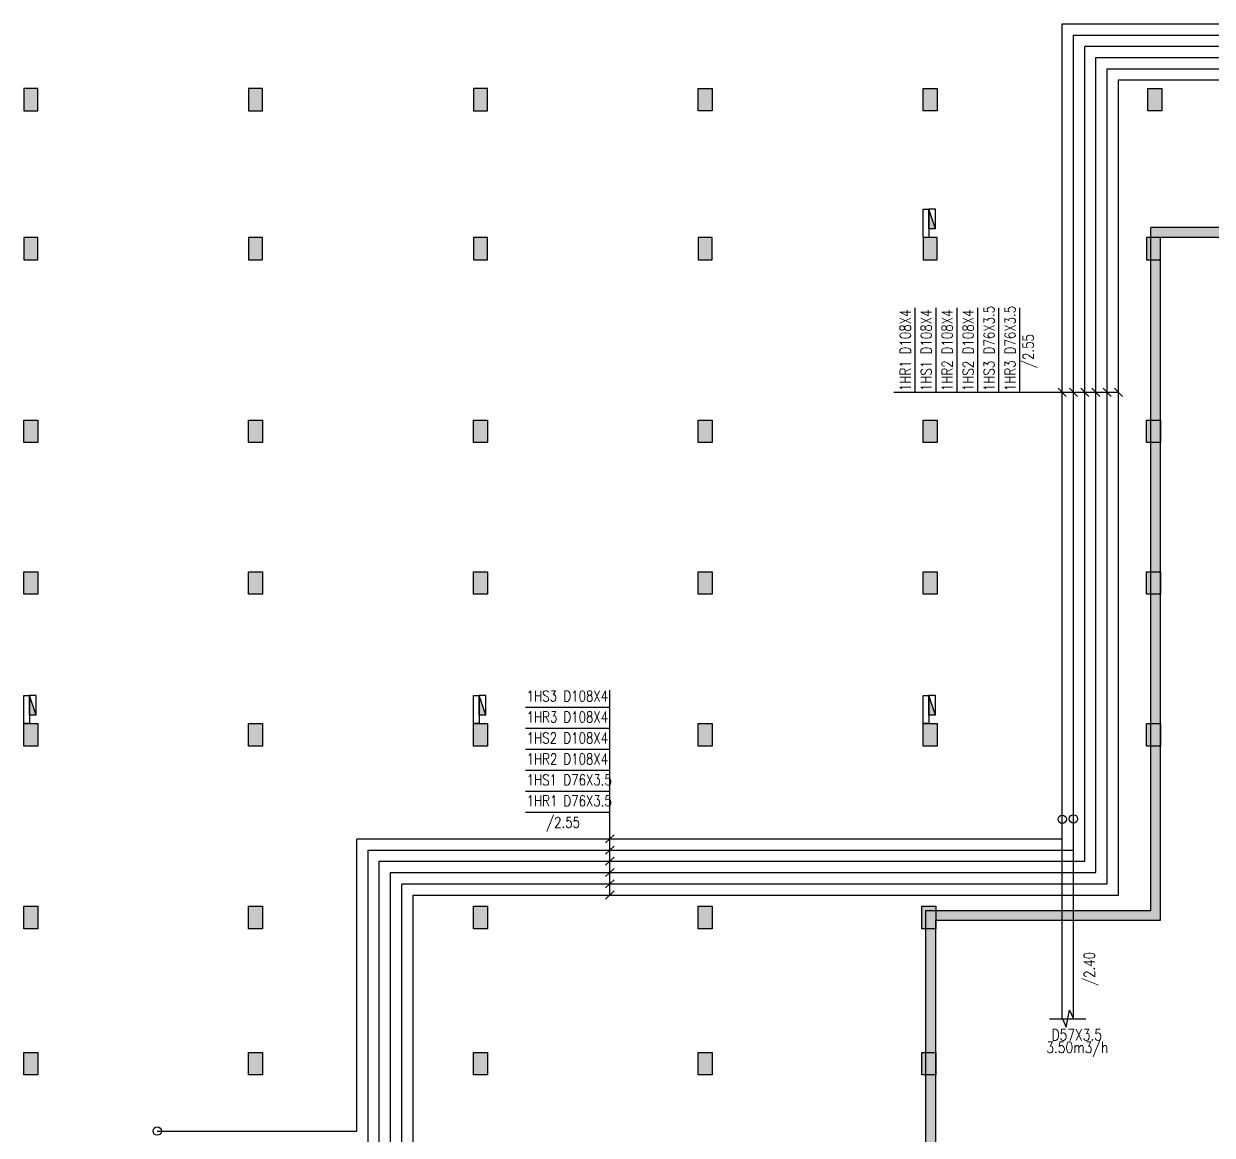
# Model space of a CAD drawing. Extents: x -1348811 to 123514, y -640545 to 749356.
# Drawn here: x -50891 to -8603, y 157279 to 196827 of the extents above; entities that cross this region are included whole.
import ezdxf

# ---------------------------------------------------------------- set-up
doc = ezdxf.new("R2010")
doc.units = 0
doc.header["$LTSCALE"] = 10
doc.header["$MEASUREMENT"] = 0
doc.linetypes.add('DASH', pattern=[0.35, 0.25, -0.1])
for name, color, linetype in [('ac-heat-gs', 9, 'CONTINUOUS'), ('AC-PIPE-DIM1', 20, 'CONTINUOUS'), ('COLU', 1, 'CONTINUOUS'), ('COLU_HATCH', 252, 'CONTINUOUS'), ('jlq', 1, 'CONTINUOUS'), ('JPS-WALL', 7, 'CONTINUOUS'), ('JPS-XHS', 7, 'CONTINUOUS'), ('PUB_HATCH', 9, 'CONTINUOUS')]:
    doc.layers.add(name, color=color, linetype=linetype)
doc.styles.add('AC-TXT', font='tj-romans1.shx', dxfattribs={"width": 0.8})

# ---------------------------------------------------------------- blocks, each defined once
blk = doc.blocks.new('zw')
at = {"layer": 'COLU_HATCH'}
for points in [[(23950, -154933), (24450, -154933), (24450, -154133), (23950, -154133)], [(31950, -154933), (32450, -154933), (32450, -154133), (31950, -154133)], [(39950, -154933), (40450, -154933), (40450, -154133), (39950, -154133)], [(47950, -154133), (48450, -154133), (48450, -154933), (47950, -154933)], [(55950, -154133), (56450, -154133), (56450, -154933), (55950, -154933)], [(63950, -154133), (64450, -154133), (64450, -154933), (63950, -154933)], [(23950, -160233), (24450, -160233), (24450, -159433), (23950, -159433)], [(31950, -160233), (32450, -160233), (32450, -159433), (31950, -159433)], [(39950, -160233), (40450, -160233), (40450, -159433), (39950, -159433)], [(47950, -160233), (48450, -160233), (48450, -159433), (47950, -159433)], [(55950, -160233), (56450, -160233), (56450, -159433), (55950, -159433)], [(63900, -160233), (64400, -160233), (64400, -159433), (63900, -159433)], [(23950, -165933), (24450, -165933), (24450, -166733), (23950, -166733)], [(31950, -165933), (32450, -165933), (32450, -166733), (31950, -166733)], [(39950, -165933), (40450, -165933), (40450, -166733), (39950, -166733)], [(47950, -165933), (48450, -165933), (48450, -166733), (47950, -166733)], [(55950, -165933), (56450, -165933), (56450, -166733), (55950, -166733)], [(63900, -165933), (64400, -165933), (64400, -166733), (63900, -166733)], [(23950, -171333), (24450, -171333), (24450, -172133), (23950, -172133)], [(31950, -171333), (32450, -171333), (32450, -172133), (31950, -172133)], [(39950, -171333), (40450, -171333), (40450, -172133), (39950, -172133)], [(47950, -171333), (48450, -171333), (48450, -172133), (47950, -172133)], [(55950, -171333), (56450, -171333), (56450, -172133), (55950, -172133)], [(63900, -171333), (64400, -171333), (64400, -172133), (63900, -172133)], [(23950, -176733), (24450, -176733), (24450, -177533), (23950, -177533)], [(31950, -176733), (32450, -176733), (32450, -177533), (31950, -177533)], [(39950, -176733), (40450, -176733), (40450, -177533), (39950, -177533)], [(47950, -176733), (48450, -176733), (48450, -177533), (47950, -177533)], [(55950, -176733), (56450, -176733), (56450, -177533), (55950, -177533)], [(63900, -176733), (64400, -176733), (64400, -177533), (63900, -177533)], [(23950, -183233), (24450, -183233), (24450, -184033), (23950, -184033)], [(31950, -183233), (32450, -183233), (32450, -184033), (31950, -184033)], [(39950, -183233), (40450, -183233), (40450, -184033), (39950, -184033)], [(47950, -183233), (48450, -183233), (48450, -184033), (47950, -184033)], [(55900, -183233), (56400, -183233), (56400, -184033), (55900, -184033)], [(23950, -188433), (24450, -188433), (24450, -189233), (23950, -189233)], [(31950, -188433), (32450, -188433), (32450, -189233), (31950, -189233)], [(39950, -188433), (40450, -188433), (40450, -189233), (39950, -189233)], [(47950, -188433), (48450, -188433), (48450, -189233), (47950, -189233)], [(55900, -188433), (56400, -188433), (56400, -189233), (55900, -189233)]]:
    blk.add_hatch(color=256, dxfattribs=at).paths.add_polyline_path(points)
at = {"layer": 'COLU'}
for points in [[(23950, -154933), (24450, -154933), (24450, -154133), (23950, -154133)], [(31950, -154933), (32450, -154933), (32450, -154133), (31950, -154133)], [(39950, -154933), (40450, -154933), (40450, -154133), (39950, -154133)], [(47950, -154133), (48450, -154133), (48450, -154933), (47950, -154933)], [(55950, -154133), (56450, -154133), (56450, -154933), (55950, -154933)], [(63950, -154133), (64450, -154133), (64450, -154933), (63950, -154933)], [(23950, -160233), (24450, -160233), (24450, -159433), (23950, -159433)], [(31950, -160233), (32450, -160233), (32450, -159433), (31950, -159433)], [(39950, -160233), (40450, -160233), (40450, -159433), (39950, -159433)], [(47950, -160233), (48450, -160233), (48450, -159433), (47950, -159433)], [(55950, -160233), (56450, -160233), (56450, -159433), (55950, -159433)], [(63900, -160233), (64400, -160233), (64400, -159433), (63900, -159433)], [(23950, -165933), (24450, -165933), (24450, -166733), (23950, -166733)], [(31950, -165933), (32450, -165933), (32450, -166733), (31950, -166733)], [(39950, -165933), (40450, -165933), (40450, -166733), (39950, -166733)], [(47950, -165933), (48450, -165933), (48450, -166733), (47950, -166733)], [(55950, -165933), (56450, -165933), (56450, -166733), (55950, -166733)], [(63900, -165933), (64400, -165933), (64400, -166733), (63900, -166733)], [(23950, -171333), (24450, -171333), (24450, -172133), (23950, -172133)], [(31950, -171333), (32450, -171333), (32450, -172133), (31950, -172133)], [(39950, -171333), (40450, -171333), (40450, -172133), (39950, -172133)], [(47950, -171333), (48450, -171333), (48450, -172133), (47950, -172133)], [(55950, -171333), (56450, -171333), (56450, -172133), (55950, -172133)], [(63900, -171333), (64400, -171333), (64400, -172133), (63900, -172133)], [(23950, -176733), (24450, -176733), (24450, -177533), (23950, -177533)], [(31950, -176733), (32450, -176733), (32450, -177533), (31950, -177533)], [(39950, -176733), (40450, -176733), (40450, -177533), (39950, -177533)], [(47950, -176733), (48450, -176733), (48450, -177533), (47950, -177533)], [(55950, -176733), (56450, -176733), (56450, -177533), (55950, -177533)], [(63900, -176733), (64400, -176733), (64400, -177533), (63900, -177533)], [(23950, -183233), (24450, -183233), (24450, -184033), (23950, -184033)], [(31950, -183233), (32450, -183233), (32450, -184033), (31950, -184033)], [(39950, -183233), (40450, -183233), (40450, -184033), (39950, -184033)], [(47950, -183233), (48450, -183233), (48450, -184033), (47950, -184033)], [(55900, -183233), (56400, -183233), (56400, -184033), (55900, -184033)], [(23950, -188433), (24450, -188433), (24450, -189233), (23950, -189233)], [(31950, -188433), (32450, -188433), (32450, -189233), (31950, -189233)], [(39950, -188433), (40450, -188433), (40450, -189233), (39950, -189233)], [(47950, -188433), (48450, -188433), (48450, -189233), (47950, -189233)], [(55900, -188433), (56400, -188433), (56400, -189233), (55900, -189233)]]:
    blk.add_lwpolyline(points, close=True, dxfattribs=at)
blk = doc.blocks.new('jlqq')
at = {"layer": 'PUB_HATCH'}
blk.add_hatch(color=256, dxfattribs=at).paths.add_polyline_path([(65555, -166648), (92005, -166648), (92213, -166298), (65205, -166298), (65205, -190598), (57205, -190598), (57205, -203068), (57555, -203068), (57555, -190948), (65555, -190948)])
at = {"layer": 'jlq'}
for p, q in [((65205, -190598), (65205, -166298)), ((92213, -166298), (65205, -166298)), ((65555, -190948), (65555, -166648)), ((92005, -166648), (65555, -166648)), ((57205, -203068), (57205, -190598)), ((57205, -190598), (65205, -190598)), ((57555, -203068), (57555, -190948)), ((57555, -190948), (65555, -190948))]:
    blk.add_line(p, q, dxfattribs=at)
blk = doc.blocks.new('DXHS')
at = {"layer": 'JPS-XHS'}
blk.add_hatch(color=256, dxfattribs=at).paths.add_polyline_path([(-350, 240), (-350, 0), (350, 0)])
at = {"layer": 'JPS-XHS', "linetype": 'Continuous'}
for p, q in [((-350, 240), (-350, 0)), ((-350, 240), (350, 240)), ((-350, 0), (350, 0)), ((350, 240), (350, 0))]:
    blk.add_line(p, q, dxfattribs=at)
at = {"layer": 'JPS-XHS'}
blk.add_line((-350, 240), (350, 0), dxfattribs=at)
blk = doc.blocks.new('xxhhsss')
at = {"layer": 'JPS-WALL'}
for points in [[(35020, -169436), (35020, -170436), (34820, -170436), (34820, -169436)], [(3020, -186736), (3020, -187736), (2820, -187736), (2820, -186736)], [(19020, -186736), (19020, -187736), (18820, -187736), (18820, -186736)], [(35020, -186736), (35020, -187736), (34820, -187736), (34820, -186736)]]:
    blk.add_lwpolyline(points, close=True, dxfattribs=at)
at = {"layer": 'JPS-XHS', "xscale": -1, "rotation": 270}
for p in [(35020, -169786), (3020, -187086), (19020, -187086), (35020, -187086)]:
    blk.add_blockref('DXHS', p, dxfattribs=at)
blk = doc.blocks.new('he1')
at = {"layer": 'ac-heat-gs', "linetype": 'DASH', "ltscale": 5}
for p, q in [((60700, 8200), (60700, 37200)), ((60700, 37200), (69000, 37200)), ((61500, 7400), (61500, 36400)), ((61500, 36400), (69800, 36400)), ((62300, 35600), (70600, 35600)), ((62300, 6600), (62300, 35600)), ((35600, 8200), (60700, 8200)), ((35600, -2200), (35600, 8200)), ((60700, 1790), (60700, 8200)), ((36400, 7400), (61500, 7400)), ((36400, -3000), (36400, 7400)), ((37200, 6600), (62300, 6600)), ((37200, -3800), (37200, 6600)), ((28500, -2200), (35600, -2200))]:
    blk.add_line(p, q, dxfattribs=at)
at = {"layer": 'ac-heat-gs', "linetype": 'ByBlock'}
for p, q in [((61100, 7800), (61100, 36800)), ((61100, 36800), (69400, 36800)), ((61900, 7000), (61900, 36000)), ((61900, 36000), (70200, 36000)), ((62700, 35200), (71000, 35200)), ((62700, 6200), (62700, 35200)), ((36000, 7800), (61100, 7800)), ((36000, -2600), (36000, 7800)), ((61100, 1790), (61100, 7800)), ((36800, 7000), (61900, 7000)), ((36800, -3400), (36800, 7000)), ((37600, 6200), (62700, 6200)), ((37600, -4200), (37600, 6200))]:
    blk.add_line(p, q, dxfattribs=at)
at = {"layer": 'ac-heat-gs'}
for centre in [(60700, 8894), (61100, 8907), (28500, -2200)]:
    blk.add_circle(centre, 148, dxfattribs=at)
at = {"layer": 'AC-PIPE-DIM1'}
for p, q in [((55453, 27093), (55453, 24087)), ((56199, 27093), (56199, 24087)), ((56945, 27093), (56945, 24087)), ((57690, 27093), (57690, 24087)), ((58436, 27093), (58436, 24087)), ((59182, 27093), (59182, 24087)), ((60557, 24239), (60843, 23934)), ((60957, 24239), (61243, 23934)), ((61357, 24239), (61643, 23934)), ((61757, 24239), (62043, 23934)), ((62157, 24239), (62443, 23934)), ((62557, 24239), (62843, 23934)), ((54707, 24087), (62700, 24087)), ((44606, 6200), (44606, 13491)), ((44606, 12868), (41599, 12868)), ((44606, 12122), (41599, 12122)), ((44606, 11377), (41599, 11377)), ((44606, 10631), (41599, 10631)), ((44606, 9885), (41599, 9885)), ((44606, 9140), (41599, 9140)), ((44454, 8057), (44758, 8343)), ((44454, 7657), (44758, 7943)), ((44454, 7257), (44758, 7543)), ((44454, 6857), (44758, 7143)), ((44454, 6457), (44758, 6743)), ((44454, 6057), (44758, 6343)), ((60251, 1790), (61537, 1790)), ((60706, 1790), (60837, 1496)), ((60837, 1496), (60956, 2106)), ((60956, 2106), (61106, 1790))]:
    blk.add_line(p, q, dxfattribs=at)
at = {"layer": 'AC-PIPE-DIM1', "style": 'AC-TXT', "width": 0.8}
for s, p in [('D76X3.5', (58291, 25438)), ('D76X3.5', (59037, 25438)), ('D108X4', (55309, 25438)), ('D108X4', (56054, 25438)), ('D108X4', (56800, 25438)), ('D108X4', (57546, 25438)), ('/2.55', (59683, 24946)), ('1HR1', (55309, 24130)), ('1HS1', (56054, 24130)), ('1HR2', (56800, 24130)), ('1HS2', (57546, 24130)), ('1HS3', (58291, 24130)), ('1HR3', (59037, 24130)), ('/2.40', (61859, 2961))]:
    blk.add_text(s, height=384, rotation=90, dxfattribs=at).set_placement(p)
for s, height, p in [('1HS3', 384, (41643, 13085)), ('D108X4', 384, (42951, 13085)), ('1HR3', 384, (41643, 12340)), ('D108X4', 384, (42951, 12340)), ('1HS2', 384, (41643, 11594)), ('D108X4', 384, (42951, 11594)), ('1HR2', 384, (41643, 10848)), ('D108X4', 384, (42951, 10848)), ('1HS1', 384, (41643, 10103)), ('D76X3.5', 384, (42951, 10103)), ('1HR1', 384, (41643, 9357)), ('D76X3.5', 384, (42951, 9357)), ('/2.55', 384, (42331, 8590)), ('D57X3.5', 400, (60319, 1026)), ('3.50m3/h', 400, (60131, 579))]:
    blk.add_text(s, height=height, dxfattribs=at).set_placement(p)

msp = doc.modelspace()

# ---------------------------------------------------------------- block references
at = {"layer": 'ac-heat-gs'}
msp.add_blockref('he1', (-74640.8, 159626.6), dxfattribs=at)
at = {"layer": 'COLU'}
msp.add_blockref('zw', (-74840.8, 348660.1), dxfattribs=at)
at = {"layer": 'jlq'}
msp.add_blockref('jlqq', (-75996, 355874.9), dxfattribs=at)
at = {"layer": 'JPS-XHS'}
msp.add_blockref('xxhhsss', (-53710.7, 359662.4), dxfattribs=at)

doc.saveas('drawing.dxf')
